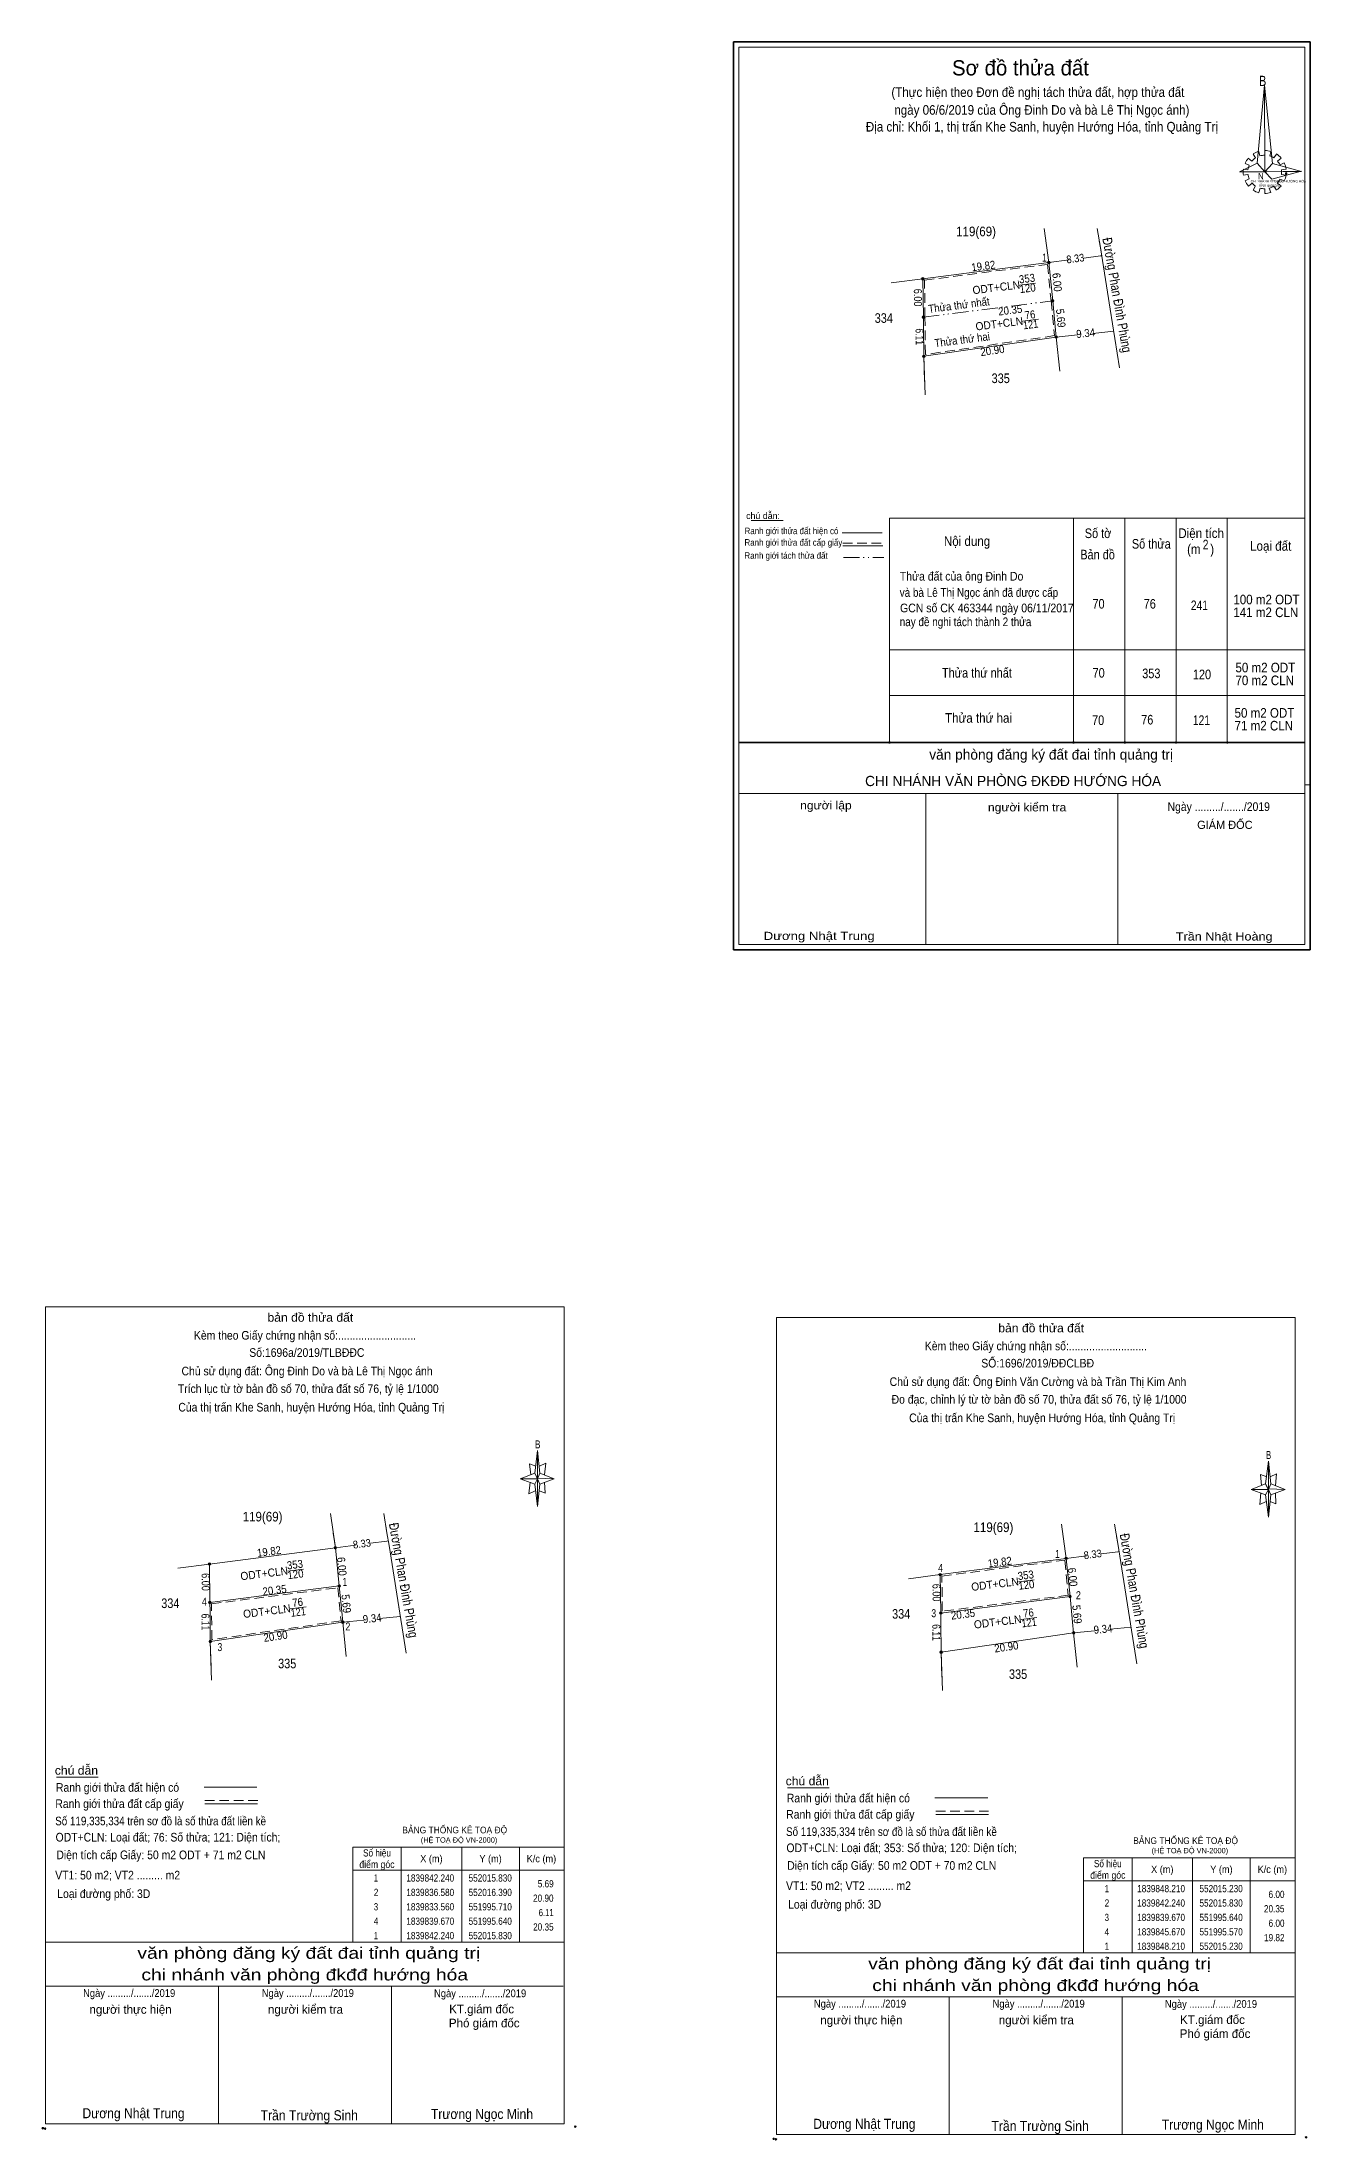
# Model space of a CAD drawing. Header units: metres. Extents: x 551661 to 552238, y 1839526 to 1839986.
# Drawn here: x 551661.1 to 551859.1, y 1839615.4 to 1839943.2 of the extents above; entities that cross this region are included whole.
import ezdxf
from ezdxf.enums import TextEntityAlignment as Align

# ---------------------------------------------------------------- set-up
doc = ezdxf.new("R2010")
doc.units = ezdxf.units.M
doc.header["$LTSCALE"] = 0.5
doc.header["$PDMODE"] = 32
doc.header["$PDSIZE"] = 0.25
doc.linetypes.add('DASH_DOUBLE_DOT', pattern=[9.2, 5, -1.2, 0.3, -1.2, 0.3, -1.2])
doc.linetypes.add('MEDIUM_DASHED', pattern=[4.5, 3, -1.5])
for name, color, linetype, lineweight in [('1', 7, 'Continuous', 13), ('17', 7, 'Continuous', 13), ('3', 7, 'Continuous', 13), ('5', 7, 'Continuous', 13), ('6', 7, 'Continuous', 13), ('63', 7, 'Continuous', 13)]:
    doc.layers.add(name, color=color, linetype=linetype, lineweight=lineweight)
doc.layers.add('7', color=7, linetype='Continuous')

msp = doc.modelspace()

# ---------------------------------------------------------------- hatches: boundary and pattern name
at = {"layer": '63'}
for points in [[(551818.53, 1839908.73, 1), (551818.13, 1839908.73, 1)], [(551798.87, 1839906.19, 1), (551798.47, 1839906.19, 1)], [(551819.13, 1839902.76, 1), (551818.73, 1839902.76, 1)], [(551798.94, 1839900.19, 1), (551798.54, 1839900.19, 1)], [(551819.69, 1839897.1, 1), (551819.29, 1839897.1, 1)], [(551799.01, 1839894.08, 1), (551798.61, 1839894.08, 1)], [(551687.47, 1839705.42, 1), (551687.07, 1839705.42, 1)], [(551707.13, 1839707.96, 1), (551706.73, 1839707.96, 1)], [(551821.24, 1839706.3, 1), (551820.84, 1839706.3, 1)], [(551707.73, 1839701.99, 1), (551707.33, 1839701.99, 1)], [(551801.58, 1839703.76, 1), (551801.18, 1839703.76, 1)], [(551687.54, 1839699.42, 1), (551687.14, 1839699.42, 1)], [(551821.84, 1839700.33, 1), (551821.44, 1839700.33, 1)], [(551708.29, 1839696.33, 1), (551707.89, 1839696.33, 1)], [(551801.65, 1839697.76, 1), (551801.25, 1839697.76, 1)], [(551687.61, 1839693.31, 1), (551687.21, 1839693.31, 1)], [(551822.4, 1839694.67, 1), (551822, 1839694.67, 1)], [(551801.72, 1839691.65, 1), (551801.32, 1839691.65, 1)]]:
    msp.add_hatch(color=256, dxfattribs=at).paths.add_polyline_path(points)

# ---------------------------------------------------------------- linework, layer by layer
at = {"layer": '1'}
for p, q in [((551849.46, 1839925.04), (551850, 1839924.56)), ((551850.61, 1839925.09), (551850.22, 1839925.68)), ((551851.11, 1839926.09), (551851.29, 1839925.38)), ((551852.03, 1839925.5), (551852.05, 1839926.23)), ((551852.99, 1839926.09), (551852.82, 1839925.36)), ((551853.47, 1839925.09), (551853.86, 1839925.68)), ((551854.58, 1839925.04), (551854.04, 1839924.59)), ((551848.69, 1839923.33), (551849.41, 1839923.22)), ((551849.41, 1839922.49), (551848.69, 1839922.38)), ((551849.63, 1839923.95), (551848.98, 1839924.22)), ((551848.98, 1839921.49), (551849.63, 1839921.81)), ((551851.68, 1839922.9), (551852.38, 1839922.9)), ((551855.11, 1839921.47), (551854.39, 1839921.74)), ((551854.43, 1839923.97), (551855.08, 1839924.29)), ((551855.39, 1839923.33), (551854.65, 1839923.22)), ((551854.65, 1839922.49), (551855.39, 1839922.38)), ((551850.07, 1839921.13), (551849.5, 1839920.67)), ((551850.22, 1839920.06), (551850.59, 1839920.69)), ((551851.33, 1839920.35), (551851.11, 1839919.65)), ((551852.03, 1839919.53), (551852.03, 1839920.24)), ((551852.75, 1839920.35), (551852.97, 1839919.67)), ((551853.86, 1839920.06), (551853.47, 1839920.67)), ((551853.99, 1839921.13), (551854.58, 1839920.69)), ((551793.45, 1839868.8), (551858.31, 1839868.8)), ((551793.45, 1839868.8), (551793.45, 1839833.75)), ((551822.19, 1839868.8), (551822.19, 1839833.75)), ((551830.19, 1839868.8), (551830.19, 1839833.75)), ((551838.19, 1839868.8), (551838.19, 1839833.75)), ((551846.19, 1839868.8), (551846.19, 1839833.75)), ((551793.45, 1839848.23), (551858.31, 1839848.23)), ((551793.45, 1839841.09), (551858.31, 1839841.09)), ((551769.1, 1839832.97), (551769.1, 1839801.38)), ((551858.31, 1839827.12), (551859.11, 1839827.12)), ((551769.91, 1839825.81), (551858.31, 1839825.81)), ((551799.1, 1839825.81), (551799.1, 1839802.19)), ((551829.1, 1839825.81), (551829.1, 1839802.19))]:
    msp.add_line(p, q, dxfattribs=at)
at = {"layer": '1', "lineweight": 35}
msp.add_line((551769.91, 1839833.75), (551858.31, 1839833.75), dxfattribs=at)
at = {"layer": '1'}
for points in [[(551769.1, 1839801.38), (551769.1, 1839943.18), (551859.1, 1839943.18), (551859.1, 1839801.38)], [(551769.1, 1839801.38), (551769.1, 1839943.18), (551859.1, 1839943.18), (551859.1, 1839801.38)], [(551851.99, 1839936.43), (551852.03, 1839922.92), (551850.85, 1839924.27)], [(551851.99, 1839936.43), (551852.03, 1839922.92), (551853.27, 1839924.18)], [(551848.1, 1839922.92), (551850.85, 1839924.27), (551852.03, 1839922.92)], [(551857.79, 1839922.97), (551852.03, 1839922.92), (551853.27, 1839924.18)], [(551857.75, 1839922.99), (551853.16, 1839921.76), (551852.03, 1839922.92)]]:
    msp.add_lwpolyline(points, close=True, dxfattribs=at)
at = {"layer": '1', "linetype": 'MEDIUM_DASHED'}
msp.add_lwpolyline([(551707.31, 1839701.71), (551707.82, 1839696.54), (551687.66, 1839693.6), (551687.59, 1839699.2)], close=True, dxfattribs=at)
at = {"layer": '1'}
for centre, major_axis, start_param, end_param in [((551852.0414, 1839922.8776), (3.3649, 0), 2.43958176, 2.72400246), ((551852.0414, 1839922.8776), (2.6372, 0), 2.13373541, 2.44496261), ((551852.0414, 1839922.8776), (3.3649, 0), 1.84955988, 2.13900916), ((551852.0414, 1839922.8776), (2.6372, 0), 1.56985589, 1.85611068), ((551852.0414, 1839922.8776), (3.3649, 0), 1.27924208, 1.56332225), ((551852.0414, 1839922.8776), (2.6372, 0), 1.00270906, 1.2755622), ((551852.0414, 1839922.8776), (3.3649, 0), 0.71056237, 0.99687234), ((551852.0414, 1839922.8776), (3.3649, 0), 3.00667928, 3.29139349), ((551852.0414, 1839922.8776), (2.6372, 0), 2.72368549, 3.01515824), ((551852.0414, 1839922.8776), (2.6372, 0), 3.28229955, 3.56105054), ((551852.0414, 1839922.8776), (2.6372, 0), 5.56137327, 5.83951437), ((551852.0414, 1839922.8776), (2.6372, 0), 0.42678376, 0.70646463), ((551852.0414, 1839922.8776), (2.6372, 0), 6.13558388, 6.41618463), ((551852.0414, 1839922.8776), (3.3649, 0), 0.1390515, 0.43393316), ((551852.0414, 1839922.8776), (3.3649, 0), 5.85230288, 6.13839648), ((551852.0414, 1839922.8776), (3.3649, 0), 3.56988637, 3.85691866), ((551852.0414, 1839922.8776), (2.6372, 0), 3.86077574, 4.13258255), ((551852.0221, 1839922.8576), (3.3649, 0), 4.1470906, 4.43659307), ((551852.0414, 1839922.8776), (2.6372, 0), 4.43854677, 4.71314001), ((551852.0414, 1839922.8776), (3.3649, 0), 4.71301008, 4.99761054), ((551852.0414, 1839922.8776), (2.6372, 0), 4.99087134, 5.28933161), ((551852.0414, 1839922.8776), (3.3649, 0), 5.28561416, 5.56798705)]:
    msp.add_ellipse(centre, major_axis=major_axis, ratio=0.995001, start_param=start_param, end_param=end_param, dxfattribs=at)
for p in [(551855.39, 1839922.65), (551793.45, 1839833.75), (551822.19, 1839833.75), (551830.19, 1839833.75), (551838.19, 1839833.75), (551846.19, 1839833.75)]:
    msp.add_point(p, dxfattribs=at)
at = {"layer": '17'}
for p, q in [((551771.87, 1839868.42), (551776.84, 1839868.42)), ((551663.4, 1839672.14), (551669.92, 1839672.14)), ((551777.51, 1839670.48), (551784.03, 1839670.48))]:
    msp.add_line(p, q, dxfattribs=at)
at = {"layer": '3'}
for p, q in [((551817.58, 1839914.06), (551818.33, 1839908.73)), ((551825.88, 1839914.06), (551826.38, 1839911.06)), ((551826.2, 1839912.14), (551826.38, 1839911.05)), ((551818.01, 1839911.02), (551818.33, 1839908.73)), ((551821.48, 1839909.14), (551818.33, 1839908.73)), ((551818.33, 1839908.73), (551818.93, 1839902.76)), ((551826.38, 1839909.77), (551823.8, 1839909.44)), ((551826.38, 1839911.06), (551826.71, 1839909.06)), ((551826.38, 1839911.05), (551826.71, 1839909.06)), ((551827.5, 1839904.12), (551826.71, 1839909.06)), ((551827.5, 1839904.12), (551826.71, 1839909.06)), ((551827.5, 1839904.12), (551826.71, 1839909.06)), ((551798.74, 1839900.19), (551798.67, 1839906.19)), ((551827.92, 1839901.46), (551827.5, 1839904.12)), ((551798.76, 1839898.75), (551798.74, 1839900.19)), ((551798.81, 1839894.08), (551798.76, 1839898.75)), ((551828.28, 1839899.18), (551827.92, 1839901.46)), ((551819.49, 1839897.1), (551820.03, 1839891.75)), ((551799, 1839888.07), (551798.81, 1839894.08)), ((551798.93, 1839890.15), (551798.81, 1839894.08)), ((551706.18, 1839713.29), (551706.93, 1839707.96)), ((551714.48, 1839713.29), (551714.98, 1839710.29)), ((551706.61, 1839710.25), (551706.93, 1839707.96)), ((551714.98, 1839709), (551712.4, 1839708.67)), ((551714.8, 1839711.37), (551714.98, 1839710.28)), ((551714.98, 1839710.29), (551715.31, 1839708.29)), ((551714.98, 1839710.28), (551715.31, 1839708.29)), ((551820.29, 1839711.63), (551821.04, 1839706.3)), ((551820.72, 1839708.59), (551821.04, 1839706.3)), ((551828.59, 1839711.63), (551829.09, 1839708.63)), ((551828.91, 1839709.71), (551829.09, 1839708.62)), ((551829.09, 1839708.63), (551829.42, 1839706.63)), ((551829.09, 1839708.62), (551829.42, 1839706.63)), ((551687.34, 1839699.42), (551687.27, 1839705.42)), ((551710.08, 1839708.37), (551706.93, 1839707.96)), ((551706.93, 1839707.96), (551707.53, 1839701.99)), ((551716.1, 1839703.35), (551715.31, 1839708.29)), ((551716.1, 1839703.35), (551715.31, 1839708.29)), ((551716.1, 1839703.35), (551715.31, 1839708.29)), ((551824.19, 1839706.71), (551821.04, 1839706.3)), ((551821.04, 1839706.3), (551821.64, 1839700.33)), ((551829.09, 1839707.34), (551826.51, 1839707.01)), ((551830.21, 1839701.69), (551829.42, 1839706.63)), ((551830.21, 1839701.69), (551829.42, 1839706.63)), ((551830.21, 1839701.69), (551829.42, 1839706.63)), ((551687.34, 1839699.42), (551707.53, 1839701.99)), ((551716.52, 1839700.69), (551716.1, 1839703.35)), ((551801.45, 1839697.76), (551801.38, 1839703.76)), ((551687.36, 1839697.98), (551687.34, 1839699.42)), ((551716.88, 1839698.41), (551716.52, 1839700.69)), ((551801.45, 1839697.76), (551821.64, 1839700.33)), ((551830.63, 1839699.03), (551830.21, 1839701.69)), ((551830.99, 1839696.75), (551830.63, 1839699.03)), ((551687.41, 1839693.31), (551687.36, 1839697.98)), ((551708.09, 1839696.33), (551708.63, 1839690.98)), ((551801.47, 1839696.32), (551801.45, 1839697.76)), ((551801.52, 1839691.65), (551801.47, 1839696.32)), ((551687.6, 1839687.3), (551687.41, 1839693.31)), ((551687.53, 1839689.38), (551687.41, 1839693.31)), ((551822.2, 1839694.67), (551822.74, 1839689.32)), ((551801.71, 1839685.64), (551801.52, 1839691.65)), ((551801.64, 1839687.72), (551801.52, 1839691.65)), ((551831.32, 1839659.52), (551831.32, 1839644.67)), ((551840.77, 1839659.52), (551840.77, 1839644.67)), ((551849.77, 1839659.52), (551849.77, 1839644.67)), ((551823.76, 1839655.92), (551856.79, 1839655.92))]:
    msp.add_line(p, q, dxfattribs=at)
at = {"layer": '3', "linetype": 'MEDIUM_DASHED'}
for p, q in [((551826.59, 1839909.8), (551826.38, 1839909.77)), ((551715.19, 1839709.03), (551714.98, 1839709)), ((551829.3, 1839707.37), (551829.09, 1839707.34))]:
    msp.add_line(p, q, dxfattribs=at)
at = {"layer": '3', "linetype": 'DASH_DOUBLE_DOT'}
msp.add_line((551798.74, 1839900.19), (551818.93, 1839902.76), dxfattribs=at)
at = {"layer": '3'}
for points in [[(551793.71, 1839905.54), (551798.67, 1839906.19), (551818.33, 1839908.73)], [(551793.71, 1839905.54), (551798.67, 1839906.19), (551818.33, 1839908.73)], [(551818.93, 1839902.76), (551819.33, 1839898.75), (551819.49, 1839897.1)], [(551829.37, 1839892.27), (551827.92, 1839901.46), (551827.5, 1839904.12)], [(551828.28, 1839899.18), (551827.92, 1839901.46), (551827.5, 1839904.12)], [(551798.81, 1839894.08), (551819.49, 1839897.1), (551820.03, 1839891.75)], [(551682.31, 1839704.77), (551687.27, 1839705.42), (551706.93, 1839707.96)], [(551682.31, 1839704.77), (551687.27, 1839705.42), (551706.93, 1839707.96)], [(551796.42, 1839703.11), (551801.38, 1839703.76), (551821.04, 1839706.3)], [(551796.42, 1839703.11), (551801.38, 1839703.76), (551821.04, 1839706.3)], [(551707.53, 1839701.99), (551707.93, 1839697.98), (551708.09, 1839696.33)], [(551717.97, 1839691.5), (551716.52, 1839700.69), (551716.1, 1839703.35)], [(551716.88, 1839698.41), (551716.52, 1839700.69), (551716.1, 1839703.35)], [(551821.64, 1839700.33), (551822.04, 1839696.32), (551822.2, 1839694.67)], [(551832.08, 1839689.84), (551830.63, 1839699.03), (551830.21, 1839701.69)], [(551830.99, 1839696.75), (551830.63, 1839699.03), (551830.21, 1839701.69)], [(551687.41, 1839693.31), (551708.09, 1839696.33), (551708.63, 1839690.98)], [(551801.52, 1839691.65), (551822.2, 1839694.67), (551822.74, 1839689.32)]]:
    msp.add_lwpolyline(points, dxfattribs=at)
for points in [[(551706.93, 1839707.96), (551707.53, 1839701.99), (551687.34, 1839699.42), (551687.27, 1839705.42)], [(551823.76, 1839659.52), (551856.79, 1839659.52), (551856.79, 1839644.67), (551823.76, 1839644.67)]]:
    msp.add_lwpolyline(points, close=True, dxfattribs=at)
at = {"layer": '3', "linetype": 'MEDIUM_DASHED'}
msp.add_lwpolyline([(551820.82, 1839706.02), (551821.37, 1839700.55), (551801.7, 1839698.04), (551801.63, 1839703.54)], close=True, dxfattribs=at)
at = {"layer": '5'}
for p, q in [((551738.06, 1839719.62), (551738.51, 1839723.13)), ((551738.06, 1839717.91), (551735.81, 1839718.72)), ((551738.87, 1839719.62), (551741.12, 1839718.72)), ((551852.17, 1839717.96), (551852.62, 1839721.47)), ((551738.87, 1839717.91), (551738.51, 1839714.4)), ((551739.68, 1839716.47), (551738.78, 1839716.83)), ((551739.59, 1839718.18), (551739.68, 1839716.47)), ((551852.17, 1839716.25), (551849.92, 1839717.06)), ((551852.98, 1839716.25), (551852.62, 1839712.74)), ((551853.79, 1839714.81), (551852.89, 1839715.17)), ((551852.98, 1839717.96), (551855.23, 1839717.06)), ((551853.7, 1839716.52), (551853.79, 1839714.81)), ((551661.68, 1839646.33), (551742.68, 1839646.33)), ((551775.79, 1839644.67), (551856.79, 1839644.67)), ((551661.68, 1839639.49), (551742.5, 1839639.49)), ((551661.68, 1839639.49), (551742.5, 1839639.49)), ((551661.68, 1839639.49), (551742.5, 1839639.49)), ((551688.68, 1839617.97), (551688.68, 1839639.49)), ((551715.68, 1839617.97), (551715.68, 1839639.49)), ((551775.79, 1839637.83), (551856.61, 1839637.83)), ((551775.79, 1839637.83), (551856.61, 1839637.83)), ((551775.79, 1839637.83), (551856.61, 1839637.83)), ((551802.79, 1839616.31), (551802.79, 1839637.83)), ((551829.79, 1839616.31), (551829.79, 1839637.83))]:
    msp.add_line(p, q, dxfattribs=at)
at = {"layer": '5', "lineweight": 35}
msp.add_lwpolyline([(551769.11, 1839943.19), (551859.11, 1839943.19), (551859.11, 1839801.39), (551769.11, 1839801.39)], close=True, dxfattribs=at)
at = {"layer": '5'}
for points in [[(551858.31, 1839833.75), (551858.31, 1839802.19), (551769.91, 1839802.19), (551769.91, 1839942.39), (551858.31, 1839942.39)], [(551661.68, 1839745.59), (551742.68, 1839745.59), (551742.68, 1839617.97), (551661.68, 1839617.97)], [(551775.79, 1839743.93), (551856.79, 1839743.93), (551856.79, 1839616.31), (551775.79, 1839616.31)], [(551738.51, 1839723.13), (551738.87, 1839719.62), (551738.51, 1839718.72)], [(551738.51, 1839718.72), (551735.81, 1839718.72), (551738.06, 1839719.62), (551738.87, 1839717.91), (551741.12, 1839718.72), (551738.51, 1839718.81)], [(551738.51, 1839718.72), (551738.51, 1839714.4), (551738.06, 1839717.91)], [(551852.62, 1839721.47), (551852.98, 1839717.96), (551852.62, 1839717.06)], [(551852.62, 1839717.06), (551849.92, 1839717.06), (551852.17, 1839717.96), (551852.98, 1839716.25), (551855.23, 1839717.06), (551852.62, 1839717.15)], [(551852.62, 1839717.06), (551852.62, 1839712.74), (551852.17, 1839716.25)]]:
    msp.add_lwpolyline(points, close=True, dxfattribs=at)
for points in [[(551738.51, 1839718.72), (551738.06, 1839719.62), (551735.81, 1839718.72)], [(551738.24, 1839720.7), (551737.25, 1839721.06), (551737.43, 1839719.35)], [(551738.51, 1839718.72), (551738.87, 1839717.91), (551741.12, 1839718.72)], [(551738.78, 1839720.7), (551739.77, 1839721.15), (551739.59, 1839719.35)], [(551852.35, 1839719.04), (551851.36, 1839719.4), (551851.54, 1839717.69)], [(551852.89, 1839719.04), (551853.88, 1839719.49), (551853.7, 1839717.69)], [(551737.34, 1839718.18), (551737.16, 1839716.38), (551738.15, 1839716.83)], [(551852.62, 1839717.06), (551852.17, 1839717.96), (551849.92, 1839717.06)], [(551851.45, 1839716.52), (551851.27, 1839714.72), (551852.26, 1839715.17)], [(551852.62, 1839717.06), (551852.98, 1839716.25), (551855.23, 1839717.06)], [(551742.68, 1839617.97), (551661.68, 1839617.97), (551661.68, 1839639.49)], [(551856.79, 1839616.31), (551775.79, 1839616.31), (551775.79, 1839637.83)]]:
    msp.add_lwpolyline(points, dxfattribs=at)
for p in [(551661.25, 1839617.28), (551661.61, 1839617.22), (551775.36, 1839615.62), (551775.72, 1839615.56)]:
    msp.add_point(p, dxfattribs=at)
at = {"layer": '6'}
for p, q in [((551786.06, 1839866.5), (551792.33, 1839866.5)), ((551786.16, 1839864.49), (551792.42, 1839864.49)), ((551686.44, 1839670.57), (551694.67, 1839670.57)), ((551686.57, 1839667.93), (551694.8, 1839667.93)), ((551800.55, 1839668.91), (551808.78, 1839668.91)), ((551800.68, 1839666.27), (551808.91, 1839666.27))]:
    msp.add_line(p, q, dxfattribs=at)
at = {"layer": '6', "linetype": 'MEDIUM_DASHED'}
for p, q in [((551786.16, 1839864.91), (551792.47, 1839864.91)), ((551686.57, 1839668.49), (551694.85, 1839668.49)), ((551800.68, 1839666.83), (551808.96, 1839666.83))]:
    msp.add_line(p, q, dxfattribs=at)
at = {"layer": '6'}
for p in [(551744.39, 1839617.53), (551858.5, 1839615.87)]:
    msp.add_point(p, dxfattribs=at)
at = {"layer": '63'}
for p, q in [((551813.77, 1839905.21), (551816.25, 1839905.52)), ((551814.24, 1839899.55), (551816.72, 1839899.86)), ((551822.79, 1839897.43), (551819.49, 1839897.1)), ((551828.47, 1839897.99), (551825.2, 1839897.67)), ((551699.46, 1839704.31), (551701.94, 1839704.62)), ((551813.57, 1839702.65), (551816.05, 1839702.96)), ((551699.88, 1839698.42), (551702.36, 1839698.73)), ((551711.39, 1839696.66), (551708.09, 1839696.33)), ((551717.07, 1839697.22), (551713.8, 1839696.9)), ((551813.99, 1839696.76), (551816.47, 1839697.07)), ((551831.18, 1839695.56), (551827.91, 1839695.24)), ((551825.5, 1839695), (551822.2, 1839694.67)), ((551717.21, 1839661.18), (551717.21, 1839646.33)), ((551726.66, 1839661.18), (551726.66, 1839646.33)), ((551735.66, 1839661.18), (551735.66, 1839646.33)), ((551709.65, 1839657.58), (551742.68, 1839657.58))]:
    msp.add_line(p, q, dxfattribs=at)
at = {"layer": '63', "linetype": 'DASH_DOUBLE_DOT'}
msp.add_line((551786.25, 1839862.68), (551792.55, 1839862.68), dxfattribs=at)
at = {"layer": '63', "linetype": 'MEDIUM_DASHED'}
msp.add_lwpolyline([(551818.11, 1839908.45), (551818.68, 1839902.74), (551819.22, 1839897.31), (551799.06, 1839894.37), (551798.99, 1839900.19), (551798.92, 1839905.97)], close=True, dxfattribs=at)
at = {"layer": '63'}
msp.add_lwpolyline([(551709.65, 1839661.18), (551742.68, 1839661.18), (551742.68, 1839646.33), (551709.65, 1839646.33)], close=True, dxfattribs=at)
for centre in [(551818.33, 1839908.73), (551798.67, 1839906.19), (551798.67, 1839906.19), (551818.93, 1839902.76), (551818.93, 1839902.76), (551798.74, 1839900.19), (551798.74, 1839900.19), (551819.49, 1839897.1), (551798.81, 1839894.08), (551687.27, 1839705.42), (551687.27, 1839705.42), (551706.93, 1839707.96), (551821.04, 1839706.3), (551707.53, 1839701.99), (551707.53, 1839701.99), (551801.38, 1839703.76), (551801.38, 1839703.76), (551687.34, 1839699.42), (551687.34, 1839699.42), (551821.64, 1839700.33), (551821.64, 1839700.33), (551708.09, 1839696.33), (551801.45, 1839697.76), (551801.45, 1839697.76), (551687.41, 1839693.31), (551822.2, 1839694.67), (551801.52, 1839691.65)]:
    msp.add_circle(centre, 0.2, dxfattribs=at)

# ---------------------------------------------------------------- texts
at = {"layer": '1'}
msp.add_text('Sơ đồ thửa đất', height=2.38, dxfattribs=at).set_placement((551813.9, 1839937.96), align=Align.CENTER)
for s, height, width, p in [('B', 1.585, 0.8, (551851.15, 1839936.32)), ('CHI NHÁNH VPĐKĐĐ-HƯỚNG HÓA', 0.3749, 0.95, (551849.84, 1839921.25)), ('N', 0.9904, 0.9, (551850.99, 1839921.75)), ('TỈNH quảng trị', 0.375, 1.05, (551851.05, 1839920.6)), ('BẢNG THỐNG KÊ TOẠ ĐỘ ', 1.035, 0.95, (551717.39, 1839663.35)), ('(HỆ TOẠ ĐỘ VN-2000)', 0.837, 0.9, (551720.27, 1839661.89)), ('BẢNG THỐNG KÊ TOẠ ĐỘ ', 1.035, 0.95, (551831.5, 1839661.69)), ('(HỆ TOẠ ĐỘ VN-2000)', 0.837, 0.9, (551834.38, 1839660.23))]:
    msp.add_text(s, height=height, dxfattribs=dict(at, width=width)).set_placement(p)
for s, height, p in [('văn phòng đăng ký đất đai tỉnh quảng trị', 1.6, (551837.72, 1839831.08)), ('CHI NHÁNH VĂN PHÒNG ĐKĐĐ HƯỚNG HÓA', 1.6, (551835.86, 1839826.94)), ('GIÁM ĐỐC', 1.28, (551850.14, 1839820.25))]:
    msp.add_text(s, height=height, dxfattribs=at).set_placement(p, align=Align.RIGHT)
for s, width, p in [('người lập', 1.1, (551787.55, 1839823.3)), ('người kiểm tra', 1.1, (551821.05, 1839822.99)), ('Dương Nhật Trung', 1.2, (551791.14, 1839802.9)), ('Trần Nhật Hoàng', 1.15, (551853.26, 1839802.82))]:
    msp.add_text(s, height=1.28, dxfattribs=dict(at, width=width)).set_placement(p, align=Align.RIGHT)
at = {"layer": '3'}
for s, height, width, p in [('119(69)', 1.5, 0.9, (551806.965, 1839912.84)), ('334', 1.5, 0.85, (551792.565, 1839899.31)), ('335', 1.5, 0.85, (551810.815, 1839889.9)), ('119(69)', 1.5, 0.9, (551695.565, 1839712.07)), ('119(69)', 1.5, 0.9, (551809.675, 1839710.41)), ('334', 1.5, 0.85, (551681.165, 1839698.54)), ('334', 1.5, 0.85, (551795.275, 1839696.88)), ('335', 1.5, 0.85, (551699.415, 1839689.13)), ('335', 1.5, 0.85, (551813.525, 1839687.47)), ('điểm góc', 1.125, 0.9, (551827.545, 1839656.26)), ('Số hiệu', 1.125, 0.85, (551827.54, 1839658.06)), ('X (m)', 1.125, 0.95, (551836.045, 1839657.16)), ('Y (m)', 1.125, 0.95, (551845.275, 1839657.16)), ('K/c (m)', 1.125, 0.95, (551853.23, 1839657.16)), (' 2', 1.125, 0.85, (551827.225, 1839651.9)), (' 1', 1.125, 0.75, (551827.225, 1839654.15)), ('1839848.210', 1.125, 0.85, (551835.86, 1839654.15)), ('1839842.240', 1.125, 0.85, (551835.86, 1839651.9)), ('552015.230', 1.125, 0.85, (551845.225, 1839654.15)), ('552015.830', 1.125, 0.85, (551845.225, 1839651.9)), (' 3', 1.125, 0.8, (551827.215, 1839649.65)), ('1839839.670', 1.125, 0.85, (551835.86, 1839649.65)), ('551995.640', 1.125, 0.85, (551845.225, 1839649.65)), (' 4', 1.125, 0.85, (551827.215, 1839647.4)), (' 1', 1.125, 0.75, (551827.225, 1839645.15)), ('1839845.670', 1.125, 0.85, (551835.86, 1839647.4)), ('1839848.210', 1.125, 0.85, (551835.86, 1839645.15)), ('551995.570', 1.125, 0.85, (551845.225, 1839647.4)), ('552015.230', 1.125, 0.85, (551845.225, 1839645.15))]:
    msp.add_text(s, height=height, dxfattribs=dict(at, width=width)).set_placement(p, align=Align.CENTER)
for s, height, rotation, width, p in [('Đường Phan Đình Phùng', 1.5, 280.027, 0.8, (551828.2575, 1839903.5306)), ('19.82', 1.25, 7.362, 0.9, (551808.1799, 1839907.5729)), ('8.33', 1.2, 7.381, 0.9, (551822.5479, 1839908.7698)), ('ODT+CLN', 1.25, 7.039, 0.95, (551810.1984, 1839904.2228)), ('353', 1.25, 7.039, 0.9, (551814.9984, 1839905.6117)), ('120', 1.25, 7.039, 0.9, (551815.0934, 1839904.096)), ('6.00', 1.25, 275.739, 0.9, (551819.0065, 1839905.5925)), ('6.00', 1.25, 270.668, 0.85, (551797.2665, 1839903.2473)), ('ODT+CLN', 1.25, 7.039, 0.95, (551810.6684, 1839898.5628)), ('121', 1.25, 7.039, 0.85, (551815.5634, 1839898.4373)), ('76', 1.25, 7.039, 0.9, (551815.4684, 1839899.956)), ('Đường Phan Đình Phùng', 1.5, 280.027, 0.8, (551716.8575, 1839702.7606)), ('8.33', 1.2, 7.381, 0.9, (551711.1479, 1839707.9998)), ('Đường Phan Đình Phùng', 1.5, 280.027, 0.8, (551830.9675, 1839701.1006)), ('19.82', 1.25, 7.362, 0.9, (551696.6499, 1839706.7629)), ('353', 1.25, 7.039, 0.9, (551700.6934, 1839704.7123)), ('6.00', 1.25, 275.739, 0.9, (551707.3265, 1839704.9825)), ('19.82', 1.25, 7.362, 0.9, (551810.7599, 1839705.1029)), ('8.33', 1.2, 7.381, 0.9, (551825.2579, 1839706.3398)), ('6.00', 1.25, 270.668, 0.85, (551686.0665, 1839702.6073)), ('ODT+CLN', 1.25, 7.039, 0.95, (551695.8884, 1839703.3228)), ('120', 1.25, 7.039, 0.9, (551700.7834, 1839703.196)), ('6.00', 1.25, 270.668, 0.85, (551800.1765, 1839700.9473)), ('ODT+CLN', 1.25, 7.039, 0.95, (551809.9984, 1839701.6628)), ('353', 1.25, 7.039, 0.9, (551814.8034, 1839703.0523)), ('120', 1.25, 7.039, 0.9, (551814.8934, 1839701.536)), ('6.00', 1.25, 275.739, 0.9, (551821.4365, 1839703.3225)), ('ODT+CLN', 1.25, 7.039, 0.95, (551696.3084, 1839697.4328)), ('121', 1.25, 7.039, 0.85, (551701.2034, 1839697.3073)), ('76', 1.25, 7.039, 0.9, (551701.1084, 1839698.826)), ('ODT+CLN', 1.25, 7.039, 0.95, (551810.4184, 1839695.7728)), ('121', 1.25, 7.039, 0.85, (551815.3134, 1839695.6473)), ('76', 1.25, 7.039, 0.9, (551815.2184, 1839697.166))]:
    msp.add_text(s, height=height, rotation=rotation, dxfattribs=dict(at, width=width)).set_placement(p, align=Align.CENTER)
for s, height, width, p in [(' 1', 1.25, 0.75, (551817.99, 1839908.89)), (' 4', 1.25, 0.85, (551801.82, 1839704.18)), (' 1', 1.25, 0.75, (551820.02, 1839706.37)), (' 1', 1.25, 0.75, (551708.77, 1839702)), (' 4', 1.25, 0.85, (551686.88, 1839698.92)), (' 2', 1.25, 0.85, (551823.34, 1839699.92)), (' 2', 1.25, 0.85, (551709.28, 1839695.04)), (' 3', 1.25, 0.8, (551800.73, 1839697.11)), (' 3', 1.25, 0.8, (551689.27, 1839691.82)), ('6.00', 1.125, 0.85, (551855.13, 1839653.25)), ('20.35', 1.125, 0.85, (551855.12, 1839651)), ('6.00', 1.125, 0.85, (551855.13, 1839648.75)), ('19.82', 1.125, 0.85, (551855.13, 1839646.5))]:
    msp.add_text(s, height=height, dxfattribs=dict(at, width=width)).set_placement(p, align=Align.RIGHT)
at = {"layer": '5'}
for s, height, width, p in [('bản đồ thửa đất', 1.35, 1.05, (551703.025, 1839743.27)), ('Kèm theo Giấy chứng nhận số:...........................', 1.35, 0.9, (551702.195, 1839740.47)), ('bản đồ thửa đất', 1.35, 1.05, (551817.135, 1839741.61)), ('Số:1696a/2019/TLBĐĐC', 1.35, 0.9, (551702.48, 1839737.78)), ('Kèm theo Giấy chứng nhận số:...........................', 1.35, 0.9, (551816.305, 1839738.81)), ('Chủ sử dụng đất: Ông Đinh Do và bà Lê Thị Ngọc ánh', 1.35, 0.9, (551702.515, 1839734.89)), ('Chủ sử dụng đất: Ông Đinh Văn Cường và bà Trần Thị Kim Anh', 1.35, 0.9, (551816.63, 1839733.23)), ('SỐ:1696/2019/ĐĐCLBĐ', 1.35, 0.9, (551816.59, 1839736.12)), ('Trích lục từ tờ bản đồ số 70, thửa đất số 76, tỷ lệ 1/1000 ', 1.35, 0.9, (551702.925, 1839732.13)), ('Đo đạc, chỉnh lý từ tờ bản đồ số 70, thửa đất số 76, tỷ lệ 1/1000 ', 1.35, 0.9, (551817.03, 1839730.47)), ('Của thị trấn Khe Sanh, huyện Hướng Hóa, tỉnh Quảng Trị', 1.35, 0.9, (551703.18, 1839729.24)), ('Của thị trấn Khe Sanh, huyện Hướng Hóa, tỉnh Quảng Trị', 1.35, 0.9, (551817.29, 1839727.58)), ('B', 1.24, 0.75, (551738.53, 1839723.49)), ('B', 1.24, 0.75, (551852.64, 1839721.83)), ('văn phòng đăng ký đất đai tỉnh quảng trị', 1.8, 1.25, (551702.78, 1839643.75)), ('văn phòng đăng ký đất đai tỉnh quảng trị', 1.8, 1.25, (551816.89, 1839642.09)), ('chi nhánh văn phòng đkđđ hướng hóa', 1.8, 1.25, (551702.15, 1839640.37)), ('chi nhánh văn phòng đkđđ hướng hóa', 1.8, 1.25, (551816.26, 1839638.71)), ('Ngày ........./......./2019', 1.215, 0.9, (551674.735, 1839637.79)), ('Ngày ........./......./2019', 1.215, 0.9, (551702.635, 1839637.79)), ('Ngày ........./......./2019', 1.215, 0.9, (551729.535, 1839637.75)), ('Ngày ........./......./2019', 1.215, 0.9, (551788.845, 1839636.13)), ('Ngày ........./......./2019', 1.215, 0.9, (551816.745, 1839636.13)), ('Ngày ........./......./2019', 1.215, 0.9, (551843.645, 1839636.09)), ('Dương Nhật Trung', 1.57, 0.9, (551675.415, 1839618.84)), ('Trần Trường Sinh', 1.58, 0.9, (551702.855, 1839618.51)), ('Trương Ngọc Minh', 1.57, 0.9, (551729.825, 1839618.72)), ('Dương Nhật Trung', 1.57, 0.9, (551789.525, 1839617.18)), ('Trần Trường Sinh', 1.58, 0.9, (551816.965, 1839616.85)), ('Trương Ngọc Minh', 1.57, 0.9, (551843.935, 1839617.06))]:
    msp.add_text(s, height=height, dxfattribs=dict(at, width=width)).set_placement(p, align=Align.CENTER)
for s, p in [('người thực hiện', (551674.955, 1839635.16)), ('người kiểm tra', (551702.265, 1839635.17)), ('KT.giám đốc', (551729.77, 1839635.23)), ('Phó giám đốc', (551730.175, 1839633.04)), ('người thực hiện', (551789.065, 1839633.5)), ('người kiểm tra', (551816.375, 1839633.51)), ('KT.giám đốc', (551843.88, 1839633.57)), ('Phó giám đốc', (551844.285, 1839631.38))]:
    msp.add_text(s, height=1.35, dxfattribs=at).set_placement(p, align=Align.CENTER)
at = {"layer": '6'}
msp.add_text('chú dẫn:', height=1.029, dxfattribs=at).set_placement((551771.07, 1839868.66))
for s, height, width, p in [('Ranh giới thửa đất hiện có ', 1.029, 0.9, (551770.82, 1839866.3)), ('Nội dung', 1.5, 0.9, (551801.95, 1839864.47)), ('Số tờ', 1.5, 0.85, (551823.94, 1839865.69)), ('Diện tích', 1.5, 0.9, (551838.55, 1839865.7)), ('Ranh giới tách thửa đất', 1.029, 0.9, (551770.8, 1839862.45)), ('Ranh giới thửa đất cấp giấy', 1.029, 0.9, (551770.81, 1839864.49)), ('Bản đồ', 1.5, 0.85, (551823.24, 1839862.36)), ('Số thửa', 1.5, 0.85, (551831.29, 1839864.04)), ('(m   )', 1.5, 0.9, (551839.92, 1839863.21)), ('2', 1.5, 0.8, (551842.36, 1839863.92)), ('Loại đất', 1.5, 0.9, (551849.76, 1839863.71)), ('Thửa đất của ông Đinh Do', 1.36, 0.9, (551795.06, 1839859.05)), ('và bà Lê Thị Ngọc ánh đã được cấp ', 1.36, 0.85, (551795.05, 1839856.51)), ('70', 1.5, 0.85, (551825.14, 1839854.67)), ('76', 1.5, 0.85, (551833.14, 1839854.67)), ('100 m2 ODT', 1.5, 0.9, (551847.14, 1839855.34)), ('nay đề nghi tách thành 2 thửa', 1.36, 0.85, (551795.05, 1839851.93)), ('GCN số CK 463344 ngày 06/11/2017', 1.36, 0.9, (551795.1, 1839854.09)), ('241', 1.5, 0.8, (551840.5, 1839854.43)), ('141 m2 CLN', 1.5, 0.9, (551847.14, 1839853.34)), ('50 m2 ODT', 1.5, 0.9, (551847.47, 1839844.71)), ('Thửa thứ nhất', 1.5, 0.85, (551801.65, 1839843.89)), ('70', 1.5, 0.85, (551825.16, 1839843.88)), ('353', 1.5, 0.85, (551832.91, 1839843.8)), ('120', 1.5, 0.85, (551840.82, 1839843.64)), ('70 m2 CLN', 1.5, 0.9, (551847.47, 1839842.71)), ('Thửa thứ hai', 1.5, 0.9, (551802.13, 1839836.84)), ('70', 1.5, 0.85, (551825.08, 1839836.49)), ('76', 1.5, 0.85, (551832.75, 1839836.57)), ('121', 1.5, 0.8, (551840.82, 1839836.49)), ('50 m2 ODT', 1.5, 0.9, (551847.33, 1839837.63)), ('71 m2 CLN', 1.5, 0.9, (551847.33, 1839835.63)), ('chú dẫn', 1.35, 1.05, (551663.13, 1839672.51)), ('chú dẫn', 1.35, 1.05, (551777.24, 1839670.85)), ('Ranh giới thửa đất hiện có ', 1.35, 0.9, (551663.31, 1839669.84)), ('Ranh giới thửa đất hiện có ', 1.35, 0.9, (551777.42, 1839668.18)), ('Số 119,335,334 trên sơ đồ là số thửa đất liền kề', 1.35, 0.85, (551663.19, 1839664.6)), ('Ranh giới thửa đất cấp giấy', 1.35, 0.9, (551663.21, 1839667.3)), ('Ranh giới thửa đất cấp giấy', 1.35, 0.9, (551777.32, 1839665.64)), ('ODT+CLN: Loại đất; 76: Số thửa; 121: Diện tích;', 1.35, 0.9, (551663.25, 1839662.07)), ('Số 119,335,334 trên sơ đồ là số thửa đất liền kề', 1.35, 0.85, (551777.3, 1839662.94)), ('Diện tích cấp Giấy: 50 m2 ODT + 71 m2 CLN', 1.35, 0.9, (551663.37, 1839659.31)), ('ODT+CLN: Loại đất; 353: Số thửa; 120: Diện tích;', 1.35, 0.9, (551777.36, 1839660.41)), ('VT1: 50 m2; VT2 ......... m2', 1.35, 0.9, (551663.19, 1839656.14)), ('Diện tích cấp Giấy: 50 m2 ODT + 70 m2 CLN', 1.35, 0.9, (551777.48, 1839657.65)), ('Loại đường phố: 3D', 1.35, 0.9, (551663.51, 1839653.24)), ('VT1: 50 m2; VT2 ......... m2', 1.35, 0.9, (551777.3, 1839654.48)), ('Loại đường phố: 3D', 1.35, 0.9, (551777.62, 1839651.58))]:
    msp.add_text(s, height=height, dxfattribs=dict(at, width=width)).set_placement(p)
at = {"layer": '6', "width": 0.9}
msp.add_text('Ngày ........./......./2019', height=1.35, dxfattribs=at).set_placement((551844.855, 1839823.06), align=Align.CENTER)
at = {"layer": '63'}
for s, rotation, width, p in [('Thửa thứ nhất', 7.254, 0.9, (551804.3761, 1839901.4612)), ('20.35', 7.254, 0.9, (551812.3761, 1839900.6763)), ('5.69', 275.65, 0.9, (551819.5833, 1839899.9815)), ('6.11', 270.656, 0.8, (551797.5254, 1839897.1372)), ('Thửa thứ hai', 7.254, 0.9, (551804.8711, 1839896.0571)), ('20.90', 8.308, 0.9, (551809.6097, 1839894.376)), ('9.34', 5.66, 0.9, (551824.1384, 1839897.0745)), ('20.35', 7.254, 0.9, (551697.5161, 1839700.7163)), ('5.69', 275.65, 0.9, (551708.0133, 1839699.1615)), ('5.69', 275.65, 0.9, (551822.1233, 1839697.5015)), ('6.11', 270.656, 0.8, (551686.0354, 1839696.3672)), ('9.34', 5.66, 0.9, (551712.7384, 1839696.3045)), ('6.11', 270.656, 0.8, (551800.1454, 1839694.7072)), ('20.35', 7.254, 0.9, (551805.0061, 1839696.9563)), ('9.34', 5.66, 0.9, (551826.8484, 1839694.6445)), ('20.90', 8.308, 0.9, (551697.6797, 1839693.516)), ('20.90', 8.308, 0.9, (551811.7897, 1839691.856))]:
    msp.add_text(s, height=1.25, rotation=rotation, dxfattribs=dict(at, width=width)).set_placement(p, align=Align.CENTER)
for s, width, p in [('Số hiệu', 0.85, (551713.43, 1839659.73)), ('X (m)', 0.95, (551721.925, 1839658.83)), ('Y (m)', 0.95, (551731.165, 1839658.83)), ('K/c (m)', 0.95, (551739.11, 1839658.83)), ('điểm góc', 0.9, (551713.425, 1839657.93)), (' 1', 0.75, (551713.105, 1839655.81)), ('1839842.240', 0.85, (551721.75, 1839655.81)), ('552015.830', 0.85, (551731.115, 1839655.81)), (' 2', 0.85, (551713.115, 1839653.56)), ('1839836.580', 0.85, (551721.75, 1839653.56)), ('552016.390', 0.85, (551731.115, 1839653.56)), (' 4', 0.85, (551713.105, 1839649.06)), (' 3', 0.8, (551713.105, 1839651.31)), ('1839833.560', 0.85, (551721.75, 1839651.31)), ('1839839.670', 0.85, (551721.75, 1839649.06)), ('551995.710', 0.85, (551731.115, 1839651.31)), ('551995.640', 0.85, (551731.115, 1839649.06)), (' 1', 0.75, (551713.105, 1839646.81)), ('1839842.240', 0.85, (551721.75, 1839646.81)), ('552015.830', 0.85, (551731.115, 1839646.81))]:
    msp.add_text(s, height=1.125, dxfattribs=dict(at, width=width)).set_placement(p, align=Align.CENTER)
for s, width, p in [('5.69', 0.85, (551741.02, 1839654.91)), ('20.90', 0.85, (551741, 1839652.66)), ('6.11', 0.8, (551741.02, 1839650.41)), ('20.35', 0.85, (551741.01, 1839648.16))]:
    msp.add_text(s, height=1.125, dxfattribs=dict(at, width=width)).set_placement(p, align=Align.RIGHT)
at = {"layer": '7', "width": 0.9}
for s, p in [('(Thực hiện theo Đơn đề nghị tách thửa đất, hợp thửa đất ', (551816.865, 1839934.6)), ('ngày 06/6/2019 của Ông Đinh Do và bà Lê Thị Ngọc ánh)', (551817.245, 1839931.82)), ('Địa chỉ: Khối 1, thị trấn Khe Sanh, huyện Hướng Hóa, tỉnh Quảng Trị', (551817.25, 1839929.2))]:
    msp.add_text(s, height=1.5, dxfattribs=at).set_placement(p, align=Align.CENTER)

doc.saveas('drawing.dxf')
